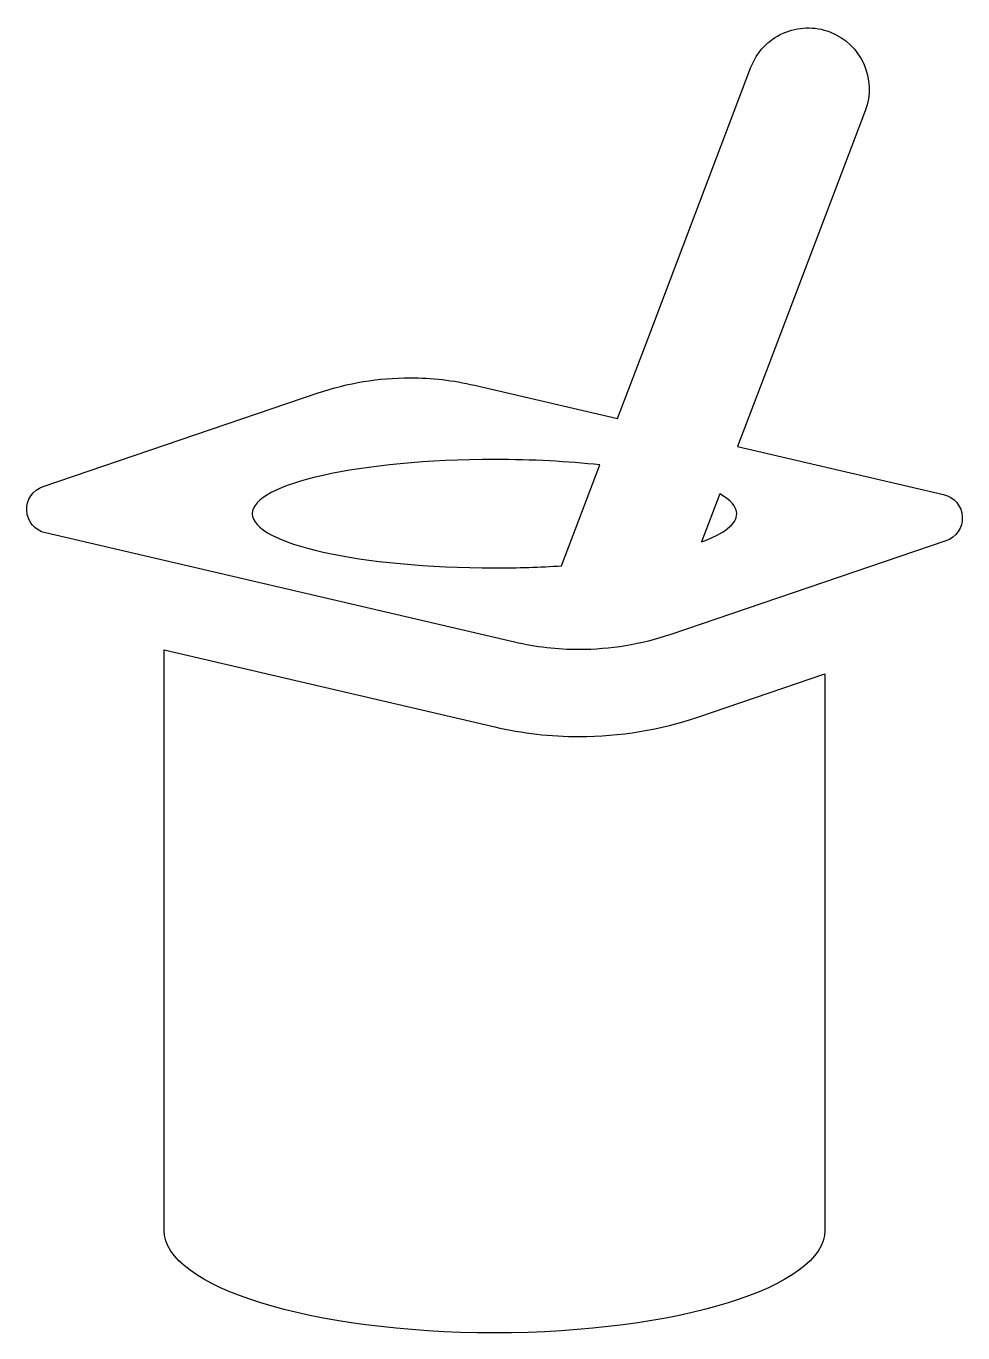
# Model space of a CAD drawing. Header units: centimetres. Extents: x -5.4 to 4.1, y -6.6 to 6.6.
import ezdxf

# ---------------------------------------------------------------- set-up
doc = ezdxf.new("R2010")
doc.units = ezdxf.units.CM
doc.header["$MEASUREMENT"] = 0
doc.layers.add('Layer 1', color=7, linetype='Continuous')

msp = doc.modelspace()

# ---------------------------------------------------------------- linework, layer by layer
at = {"layer": 'Layer 1'}
for points, knots in [([(4.10326, 1.66082), (4.0981, 1.77004), (4.02084, 1.8623), (3.91443, 1.88699), (3.91443, 1.88699), (3.91443, 1.88699), (1.83031, 2.37221), (1.83031, 2.37221), (1.83031, 2.37221), (1.83031, 2.37221), (2.14543, 3.20123), (2.14543, 3.20123), (2.14543, 3.20123), (2.14543, 3.20123), (3.12047, 5.76629), (3.12047, 5.76629), (3.12047, 5.76629), (3.24197, 6.08538), (3.08139, 6.44222), (2.76257, 6.56345), (2.76257, 6.56345), (2.60938, 6.62182), (2.43943, 6.6169), (2.28968, 6.54969), (2.28968, 6.54969), (2.1403, 6.48254), (2.02359, 6.35874), (1.96522, 6.20552), (1.96522, 6.20552), (1.96522, 6.20552), (0.93073, 3.48407), (0.93073, 3.48407), (0.93073, 3.48407), (0.93073, 3.48407), (0.61556, 2.655), (0.61556, 2.655), (0.61556, 2.655), (0.61556, 2.655), (-0.83028, 2.99163), (-0.83028, 2.99163), (-0.83028, 2.99163), (-1.0457, 3.04174), (-1.26512, 3.06672), (-1.4842, 3.06672), (-1.4842, 3.06672), (-1.79868, 3.06672), (-2.11259, 3.01534), (-2.41299, 2.91331), (-2.41299, 2.91331), (-2.41299, 2.91331), (-5.19515, 1.96829), (-5.19515, 1.96829), (-5.19515, 1.96829), (-5.29858, 1.9331), (-5.36641, 1.83375), (-5.36083, 1.72474), (-5.36083, 1.72474), (-5.35525, 1.61552), (-5.27841, 1.52347), (-5.17197, 1.49857), (-5.17197, 1.49857), (-5.17197, 1.49857), (-0.42646, 0.39415), (-0.42646, 0.39415), (-0.42646, 0.39415), (-0.21122, 0.34404), (0.00807, 0.31906), (0.22714, 0.31906), (0.22714, 0.31906), (0.54149, 0.31906), (0.85518, 0.37044), (1.1554, 0.47249), (1.1554, 0.47249), (1.1554, 0.47249), (3.93755, 1.41726), (3.93755, 1.41726), (3.93755, 1.41726), (4.04103, 1.45246), (4.10885, 1.55181), (4.10326, 1.66082)], [0, 0, 0, 0, 0.04761905, 0.04761905, 0.04761905, 0.04761905, 0.0952381, 0.0952381, 0.0952381, 0.0952381, 0.14285714, 0.14285714, 0.14285714, 0.14285714, 0.19047619, 0.19047619, 0.19047619, 0.19047619, 0.23809524, 0.23809524, 0.23809524, 0.23809524, 0.28571429, 0.28571429, 0.28571429, 0.28571429, 0.33333333, 0.33333333, 0.33333333, 0.33333333, 0.38095238, 0.38095238, 0.38095238, 0.38095238, 0.42857143, 0.42857143, 0.42857143, 0.42857143, 0.47619048, 0.47619048, 0.47619048, 0.47619048, 0.52380952, 0.52380952, 0.52380952, 0.52380952, 0.57142857, 0.57142857, 0.57142857, 0.57142857, 0.61904762, 0.61904762, 0.61904762, 0.61904762, 0.66666667, 0.66666667, 0.66666667, 0.66666667, 0.71428571, 0.71428571, 0.71428571, 0.71428571, 0.76190476, 0.76190476, 0.76190476, 0.76190476, 0.80952381, 0.80952381, 0.80952381, 0.80952381, 0.85714286, 0.85714286, 0.85714286, 0.85714286, 0.9047619, 0.9047619, 0.9047619, 0.9047619, 1, 1, 1, 1]), ([(-0.62899, 1.14475), (-1.9821, 1.14475), (-3.07943, 1.39023), (-3.07943, 1.69257), (-3.07943, 1.69257), (-3.07943, 1.99536), (-1.98207, 2.24084), (-0.62899, 2.24084), (-0.62899, 2.24084), (-0.24672, 2.24084), (0.11504, 2.22126), (0.43747, 2.18634), (0.43747, 2.18634), (0.43747, 2.18634), (0.04964, 1.16608), (0.04964, 1.16608), (0.04964, 1.16608), (-0.16589, 1.15218), (-0.39351, 1.14475), (-0.62899, 1.14475)], [0, 0, 0, 0, 0.16666667, 0.16666667, 0.16666667, 0.16666667, 0.33333333, 0.33333333, 0.33333333, 0.33333333, 0.5, 0.5, 0.5, 0.5, 0.66666667, 0.66666667, 0.66666667, 0.66666667, 1, 1, 1, 1]), ([(1.46357, 1.40748), (1.46357, 1.40748), (1.64891, 1.895), (1.64891, 1.895), (1.64891, 1.895), (1.76019, 1.83237), (1.82144, 1.76406), (1.82144, 1.69257), (1.82144, 1.69257), (1.82144, 1.58816), (1.69058, 1.49056), (1.46357, 1.40748)], [0, 0, 0, 0, 0.25, 0.25, 0.25, 0.25, 0.5, 0.5, 0.5, 0.5, 1, 1, 1, 1]), ([(0.22717, -0.55983), (-0.05972, -0.55983), (-0.34668, -0.52689), (-0.62564, -0.46188), (-0.62564, -0.46188), (-0.62564, -0.46188), (-3.97079, 0.31663), (-3.97079, 0.31663), (-3.97079, 0.31663), (-3.97079, 0.31663), (-3.97079, -5.55212), (-3.97079, -5.55212), (-3.97079, -5.55212), (-3.97079, -6.12441), (-2.47478, -6.58812), (-0.62942, -6.58812), (-0.62942, -6.58812), (1.21679, -6.58812), (2.7128, -6.12441), (2.7128, -5.55212), (2.7128, -5.55212), (2.7128, -5.55212), (2.7128, 0.07316), (2.7128, 0.07316), (2.7128, 0.07316), (2.7128, 0.07316), (1.43833, -0.35962), (1.43833, -0.35962), (1.43833, -0.35962), (1.04749, -0.49247), (0.64, -0.55983), (0.22717, -0.55983)], [0, 0, 0, 0, 0.11111111, 0.11111111, 0.11111111, 0.11111111, 0.22222222, 0.22222222, 0.22222222, 0.22222222, 0.33333333, 0.33333333, 0.33333333, 0.33333333, 0.44444444, 0.44444444, 0.44444444, 0.44444444, 0.55555556, 0.55555556, 0.55555556, 0.55555556, 0.66666667, 0.66666667, 0.66666667, 0.66666667, 0.77777778, 0.77777778, 0.77777778, 0.77777778, 1, 1, 1, 1])]:
    msp.add_open_spline(points, degree=3, knots=knots, dxfattribs=at)

doc.saveas('drawing.dxf')
